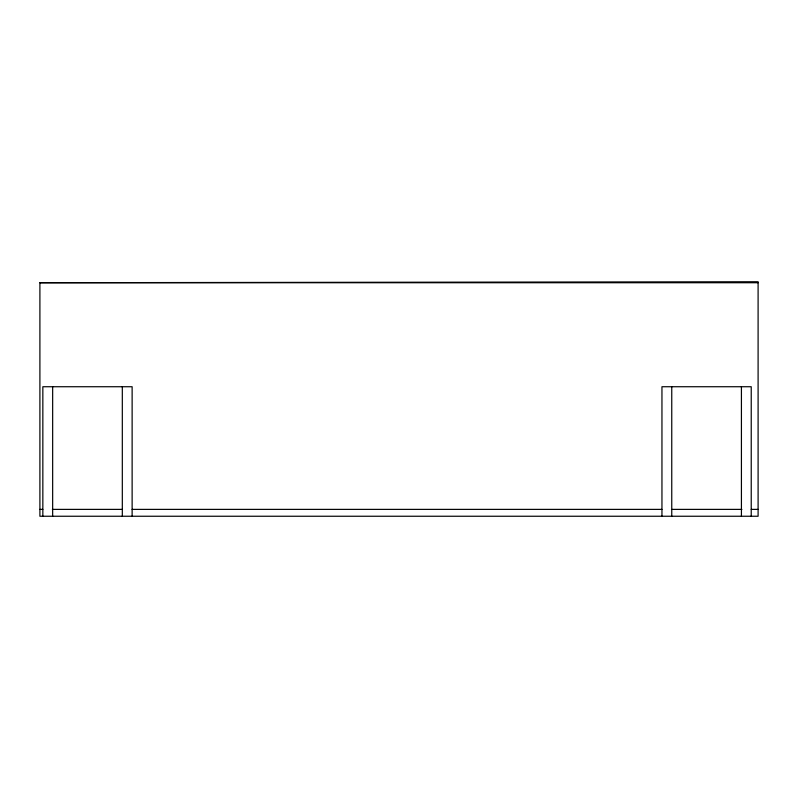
<?xml version="1.0" encoding="UTF-8"?>
<svg xmlns="http://www.w3.org/2000/svg" width="798" height="798" viewBox="0 0 798 798"><rect width="100%" height="100%" fill="white"/><g stroke="black" fill="none" stroke-linecap="round" stroke-linejoin="round"><path stroke-width="1.2" d="M39.9 282.731L758.1 281.754L758.1 516.246L39.9 516.246L39.9 282.731L758.1 282.731M39.9 509.383L42.843 509.383M52.369 509.383L122.164 509.383M132.129 509.383L661.951 509.383M672.096 509.383L741.901 509.383M751.227 509.383L758.1 509.383M751.227 516.246L751.227 386.731L661.951 386.731L661.951 516.246M741.422 386.731L741.422 516.246M671.756 386.731L671.756 516.246M132.129 516.246L132.129 386.731L42.843 386.731L42.843 516.246M122.313 386.731L122.313 516.246M52.658 386.731L52.658 516.246"/></g></svg>
